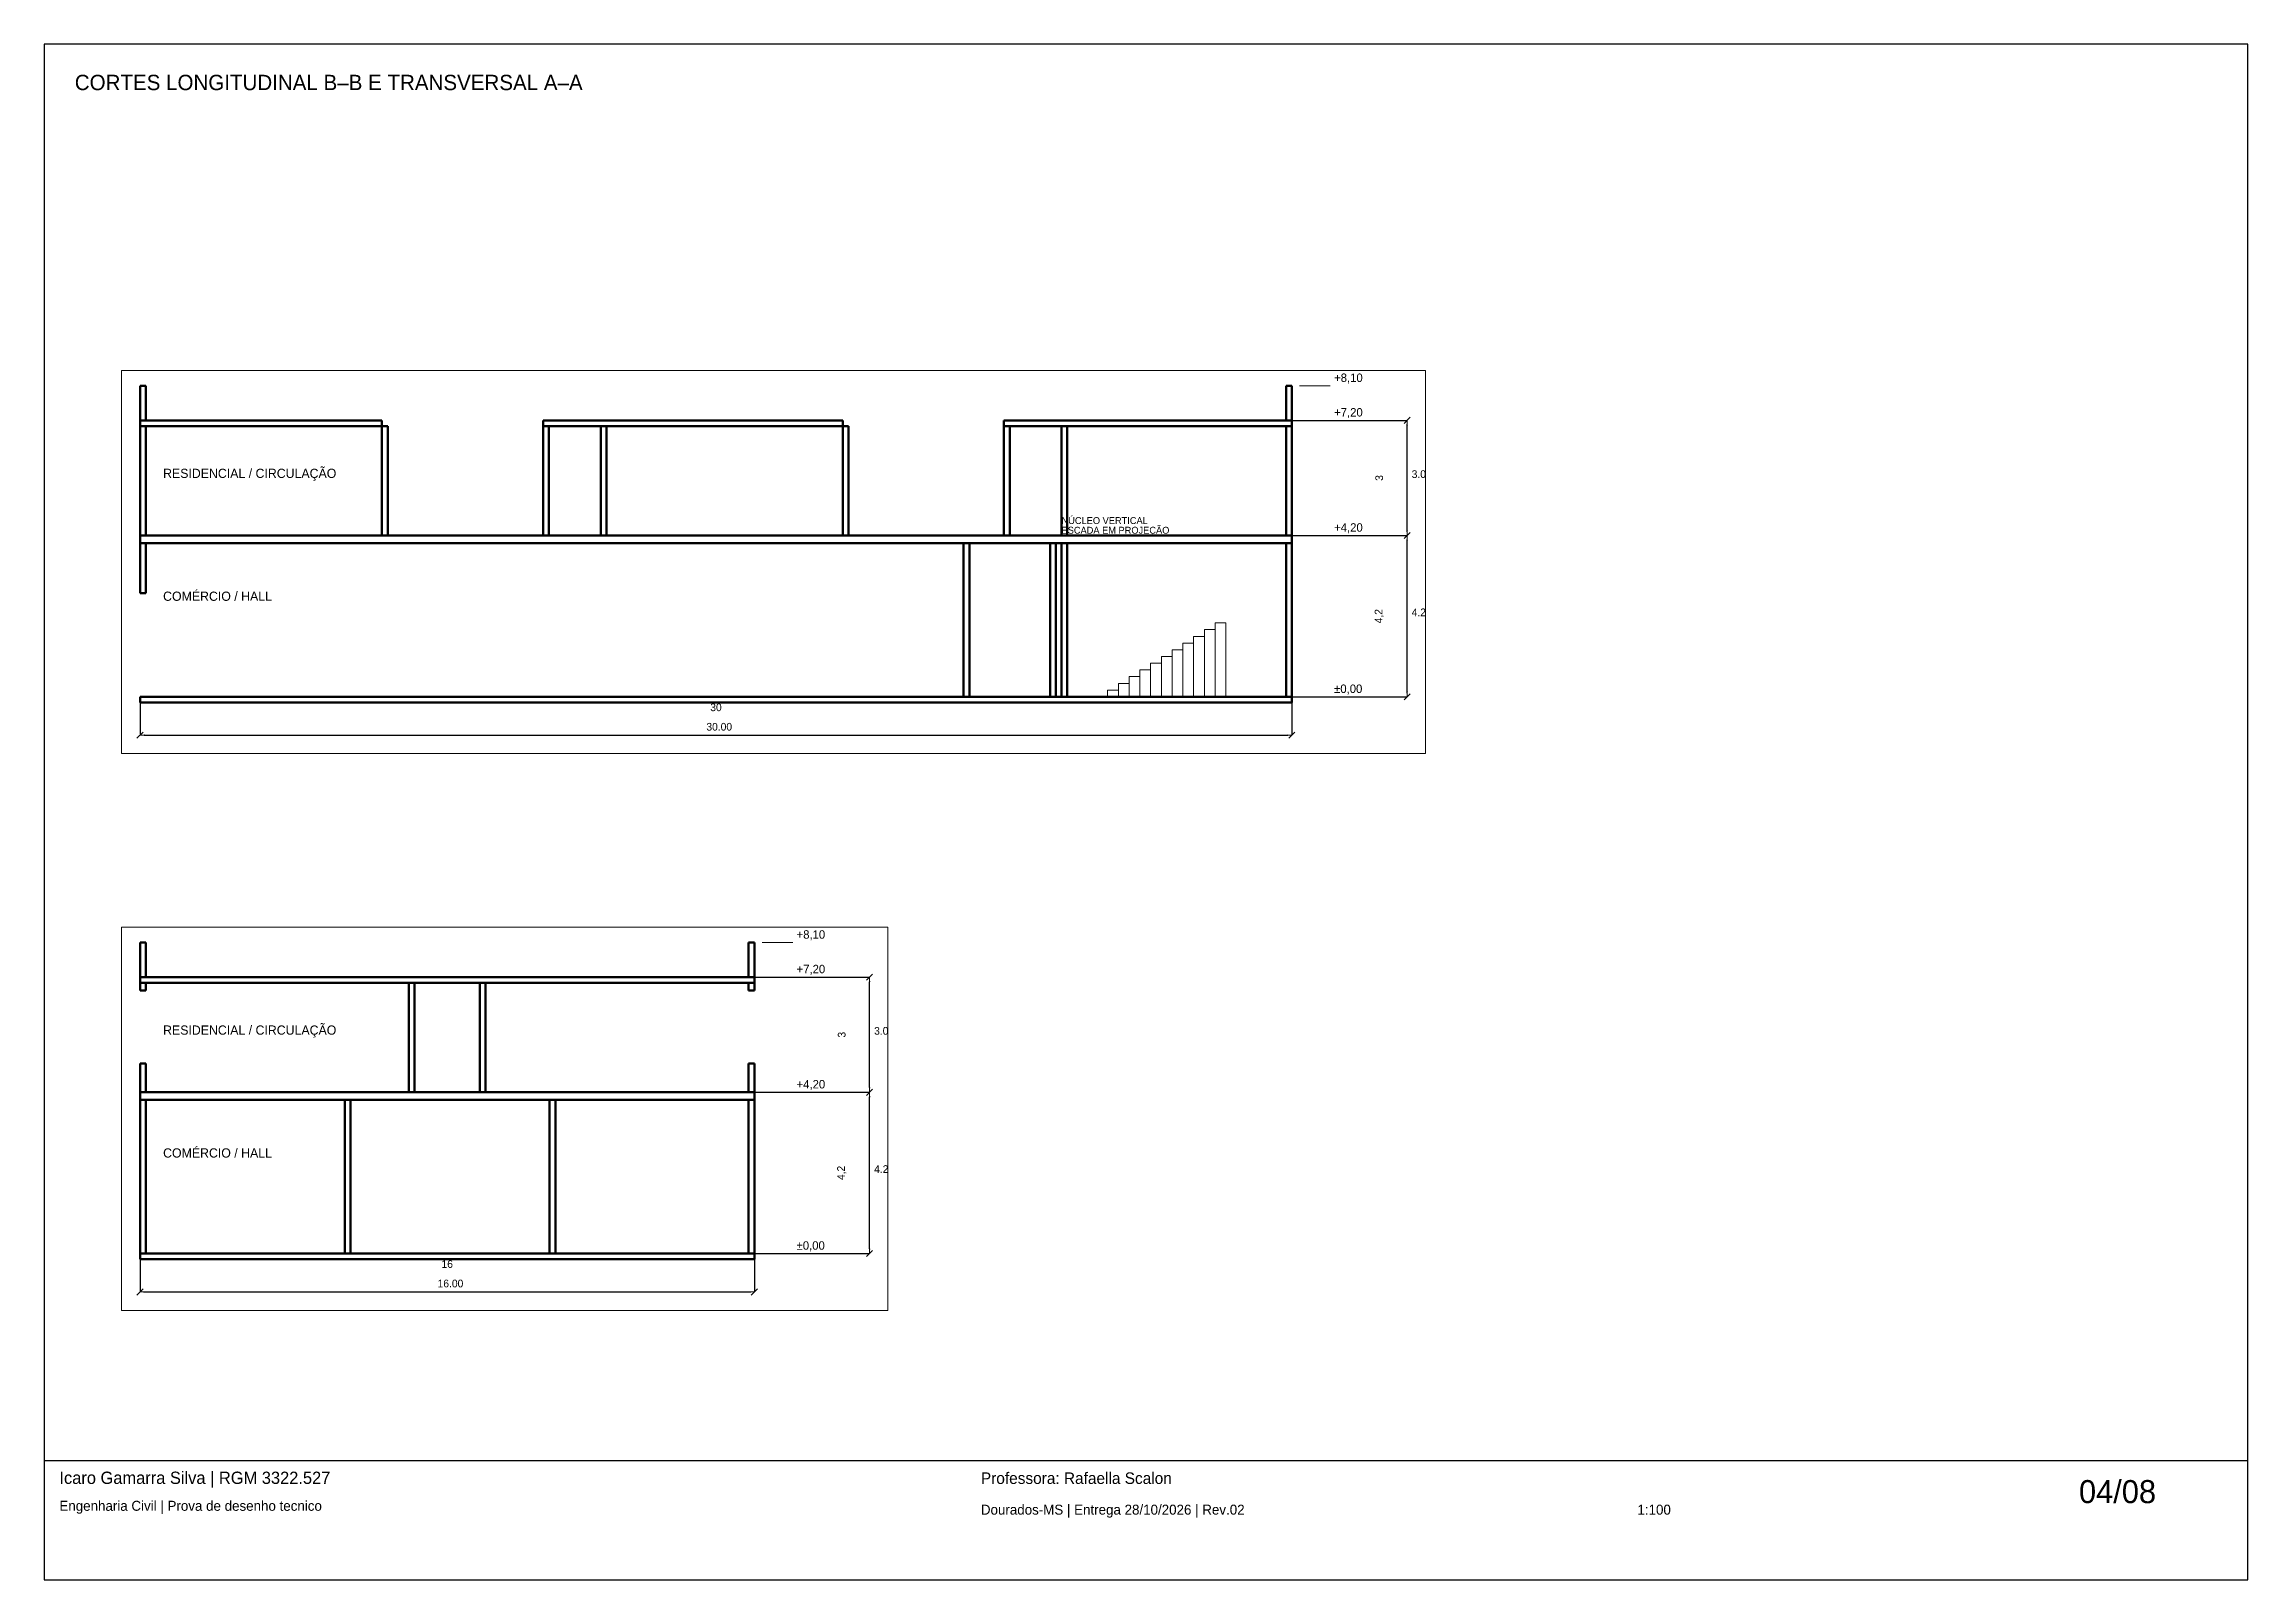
# Paper-space layout '04_CORTES LONGITUD' of a CAD drawing. Header units: metres, sheet in millimetres. Extents: x 10 to 584, y 10 to 410.
# The model-space entities are those that its viewports show. They can reach past a viewport. Long polylines and large blocks are cut down to what shows.
import ezdxf

# ---------------------------------------------------------------- set-up
doc = ezdxf.new("R2010")
doc.units = ezdxf.units.M
for name, color, linetype, lineweight in [('CORTE', 7, 'Continuous', 60), ('COTAS', 2, 'Continuous', 13), ('MOBILIARIO', 8, 'Continuous', 15), ('TEXTOS', 7, 'Continuous', 15)]:
    doc.layers.add(name, color=color, linetype=linetype, lineweight=lineweight)
doc.dimstyles.get("Standard").update_dxf_attribs({"dimtxt": 2.5, "dimasz": 2.5, "dimexe": 1.25, "dimexo": 0.625, "dimtad": 1, "dimcen": 2.5, "dimazin": 3, "dimtfac": 1, "dimtmove": 0, "dimatfit": 3})

# ---------------------------------------------------------------- blocks, each defined once
blk = doc.blocks.new('_CLOSEDFILLED')
at = {"color": 0, "linetype": 'BYBLOCK'}
blk.add_solid([(-1, 0.16), (0, 0), (-1, -0.16)], dxfattribs=at)
blk = doc.blocks.new('*D61')
for p, q in [((460, 0), (460, -1)), ((476, 0), (476, -1)), ((460.13, -1), (475.87, -1))]:
    blk.add_line(p, q)
at = {"layer": 'Defpoints'}
for p in [(460, 0), (476, 0), (460, -1)]:
    blk.add_point(p, dxfattribs=at)
at = {"layer": 'COTAS', "xscale": 0.13, "yscale": 0.13, "rotation": 180}
blk.add_blockref('_CLOSEDFILLED', (460, -1), dxfattribs=at)
at = {"layer": 'COTAS', "xscale": 0.13, "yscale": 0.13}
blk.add_blockref('_CLOSEDFILLED', (476, -1), dxfattribs=at)
at = {"layer": 'COTAS', "insert": (468, -0.275), "char_height": 0.2, "attachment_point": 5}
blk.add_mtext('16', dxfattribs=at)
blk = doc.blocks.new('*D62')
for p, q in [((476, 4.2), (479, 4.2)), ((479, 0.13), (479, 4.07)), ((476, 0), (479, 0))]:
    blk.add_line(p, q)
at = {"layer": 'Defpoints'}
for p in [(476, 4.2), (476, 0), (479, 0)]:
    blk.add_point(p, dxfattribs=at)
at = {"layer": 'COTAS', "xscale": 0.13, "yscale": 0.13}
for p, rotation in [((479, 4.2), 90), ((479, 0), 270)]:
    blk.add_blockref('_CLOSEDFILLED', p, dxfattribs=dict(at, rotation=rotation))
at = {"layer": 'COTAS', "insert": (478.275, 2.1), "char_height": 0.2, "attachment_point": 5, "rotation": 90}
blk.add_mtext('4,2', dxfattribs=at)
blk = doc.blocks.new('*D63')
for p, q in [((476, 7.2), (479, 7.2)), ((479, 4.33), (479, 7.07)), ((476, 4.2), (479, 4.2))]:
    blk.add_line(p, q)
at = {"layer": 'Defpoints'}
for p in [(476, 7.2), (476, 4.2), (479, 4.2)]:
    blk.add_point(p, dxfattribs=at)
at = {"layer": 'COTAS', "xscale": 0.13, "yscale": 0.13}
for p, rotation in [((479, 7.2), 90), ((479, 4.2), 270)]:
    blk.add_blockref('_CLOSEDFILLED', p, dxfattribs=dict(at, rotation=rotation))
at = {"layer": 'COTAS', "insert": (478.275, 5.7), "char_height": 0.2, "attachment_point": 5, "rotation": 90}
blk.add_mtext('3', dxfattribs=at)
blk = doc.blocks.new('*D64')
for p, q in [((510, 0), (510, -1)), ((540, 0), (540, -1)), ((510.13, -1), (539.87, -1))]:
    blk.add_line(p, q)
at = {"layer": 'Defpoints'}
for p in [(510, 0), (540, 0), (510, -1)]:
    blk.add_point(p, dxfattribs=at)
at = {"layer": 'COTAS', "xscale": 0.13, "yscale": 0.13, "rotation": 180}
blk.add_blockref('_CLOSEDFILLED', (510, -1), dxfattribs=at)
at = {"layer": 'COTAS', "xscale": 0.13, "yscale": 0.13}
blk.add_blockref('_CLOSEDFILLED', (540, -1), dxfattribs=at)
at = {"layer": 'COTAS', "insert": (525, -0.275), "char_height": 0.2, "attachment_point": 5}
blk.add_mtext('30', dxfattribs=at)
blk = doc.blocks.new('*D65')
for p, q in [((540, 4.2), (543, 4.2)), ((543, 0.13), (543, 4.07)), ((540, 0), (543, 0))]:
    blk.add_line(p, q)
at = {"layer": 'Defpoints'}
for p in [(540, 4.2), (540, 0), (543, 0)]:
    blk.add_point(p, dxfattribs=at)
at = {"layer": 'COTAS', "xscale": 0.13, "yscale": 0.13}
for p, rotation in [((543, 4.2), 90), ((543, 0), 270)]:
    blk.add_blockref('_CLOSEDFILLED', p, dxfattribs=dict(at, rotation=rotation))
at = {"layer": 'COTAS', "insert": (542.275, 2.1), "char_height": 0.2, "attachment_point": 5, "rotation": 90}
blk.add_mtext('4,2', dxfattribs=at)
blk = doc.blocks.new('*D66')
for p, q in [((540, 7.2), (543, 7.2)), ((543, 4.33), (543, 7.07)), ((540, 4.2), (543, 4.2))]:
    blk.add_line(p, q)
at = {"layer": 'Defpoints'}
for p in [(540, 7.2), (540, 4.2), (543, 4.2)]:
    blk.add_point(p, dxfattribs=at)
at = {"layer": 'COTAS', "xscale": 0.13, "yscale": 0.13}
for p, rotation in [((543, 7.2), 90), ((543, 4.2), 270)]:
    blk.add_blockref('_CLOSEDFILLED', p, dxfattribs=dict(at, rotation=rotation))
at = {"layer": 'COTAS', "insert": (542.275, 5.7), "char_height": 0.2, "attachment_point": 5, "rotation": 90}
blk.add_mtext('3', dxfattribs=at)

msp = doc.modelspace()

# ---------------------------------------------------------------- linework, layer by layer
at = {"layer": 'CORTE'}
for p, q in [((460.15, 8.1), (460, 8.1)), ((460, 8.1), (460, 7.2)), ((460.15, 7.2), (460.15, 8.1)), ((476, 8.1), (475.85, 8.1)), ((475.85, 8.1), (475.85, 7.2)), ((476, 7.2), (476, 8.1)), ((510.15, 8.1), (510, 8.1)), ((510, 8.1), (510, 7.2)), ((510.15, 7.2), (510.15, 8.1)), ((540, 8.1), (539.85, 8.1)), ((539.85, 8.1), (539.85, 7.2)), ((540, 7.2), (540, 8.1)), ((476, 7.2), (460, 7.2)), ((460, 7.2), (460, 7.05)), ((460, 7.2), (460.15, 7.2)), ((460, 7.05), (476, 7.05)), ((460.15, 7.05), (460, 7.05)), ((460, 7.05), (460, 6.85)), ((460.15, 6.85), (460.15, 7.05)), ((467.15, 7.05), (467, 7.05)), ((467, 7.05), (467, 4.2)), ((467.15, 4.2), (467.15, 7.05)), ((469, 7.05), (468.85, 7.05)), ((468.85, 7.05), (468.85, 4.2)), ((469, 4.2), (469, 7.05)), ((475.85, 7.2), (476, 7.2)), ((476, 7.05), (475.85, 7.05)), ((475.85, 7.05), (475.85, 6.85)), ((476, 7.05), (476, 7.2)), ((476, 6.85), (476, 7.05)), ((516.3, 7.2), (510, 7.2)), ((510, 7.2), (510, 7.05)), ((510, 7.2), (510.15, 7.2)), ((510, 7.05), (516.3, 7.05)), ((510.15, 7.05), (510, 7.05)), ((510, 7.05), (510, 4.2)), ((510.15, 4.2), (510.15, 7.05)), ((516.3, 7.05), (516.3, 7.2)), ((516.45, 7.05), (516.3, 7.05)), ((516.3, 7.05), (516.3, 4.2)), ((516.45, 4.2), (516.45, 7.05)), ((528.3, 7.2), (520.5, 7.2)), ((520.5, 7.2), (520.5, 7.05)), ((520.5, 7.05), (528.3, 7.05)), ((520.65, 7.05), (520.5, 7.05)), ((520.5, 7.05), (520.5, 4.2)), ((520.65, 4.2), (520.65, 7.05)), ((522.15, 7.05), (522, 7.05)), ((522, 7.05), (522, 4.2)), ((522.15, 4.2), (522.15, 7.05)), ((528.3, 7.05), (528.3, 7.2)), ((528.45, 7.05), (528.3, 7.05)), ((528.3, 7.05), (528.3, 4.2)), ((528.45, 4.2), (528.45, 7.05)), ((540, 7.2), (532.5, 7.2)), ((532.5, 7.2), (532.5, 7.05)), ((532.5, 7.05), (540, 7.05)), ((532.65, 7.05), (532.5, 7.05)), ((532.5, 7.05), (532.5, 4.2)), ((532.65, 4.2), (532.65, 7.05)), ((534.15, 7.05), (534, 7.05)), ((534, 7.05), (534, 4.2)), ((534.15, 4.2), (534.15, 7.05)), ((539.85, 7.2), (540, 7.2)), ((540, 7.05), (539.85, 7.05)), ((539.85, 7.05), (539.85, 4.2)), ((540, 7.05), (540, 7.2)), ((540, 4.2), (540, 7.05)), ((460, 6.85), (460.15, 6.85)), ((475.85, 6.85), (476, 6.85)), ((460.15, 4.95), (460, 4.95)), ((460, 4.95), (460, 4.2)), ((460.15, 4.2), (460.15, 4.95)), ((476, 4.95), (475.85, 4.95)), ((475.85, 4.95), (475.85, 4.2)), ((476, 4.2), (476, 4.95)), ((476, 4.2), (460, 4.2)), ((460, 4.2), (460, 4)), ((460, 4.2), (460.15, 4.2)), ((467, 4.2), (467.15, 4.2)), ((468.85, 4.2), (469, 4.2)), ((475.85, 4.2), (476, 4.2)), ((476, 4), (476, 4.2)), ((540, 4.2), (510, 4.2)), ((510, 4.2), (510, 4)), ((510, 4.2), (510.15, 4.2)), ((516.3, 4.2), (516.45, 4.2)), ((520.5, 4.2), (520.65, 4.2)), ((522, 4.2), (522.15, 4.2)), ((528.3, 4.2), (528.45, 4.2)), ((532.5, 4.2), (532.65, 4.2)), ((534, 4.2), (534.15, 4.2)), ((539.85, 4.2), (540, 4.2)), ((540, 4), (540, 4.2)), ((460, 4), (476, 4)), ((460.15, 4), (460, 4)), ((460, 4), (460, 0)), ((460.15, 0), (460.15, 4)), ((465.483, 4), (465.333, 4)), ((465.333, 4), (465.333, 0)), ((465.483, 0), (465.483, 4)), ((470.817, 4), (470.667, 4)), ((470.667, 4), (470.667, 0)), ((470.817, 0), (470.817, 4)), ((476, 4), (475.85, 4)), ((475.85, 4), (475.85, 0)), ((476, 0), (476, 4)), ((510, 4), (540, 4)), ((510.15, 4), (510, 4)), ((510, 4), (510, 2.7)), ((510.15, 2.7), (510.15, 4)), ((531.6, 4), (531.45, 4)), ((531.45, 4), (531.45, 0)), ((531.6, 0), (531.6, 4)), ((533.85, 4), (533.7, 4)), ((533.7, 4), (533.7, 0)), ((533.85, 0), (533.85, 4)), ((534.15, 4), (534, 4)), ((534, 4), (534, 0)), ((534.15, 0), (534.15, 4)), ((540, 4), (539.85, 4)), ((539.85, 4), (539.85, 0)), ((540, 0), (540, 4)), ((510, 2.7), (510.15, 2.7)), ((476, 0), (460, 0)), ((460, 0), (460, -0.15)), ((460, 0), (460.15, 0)), ((465.333, 0), (465.483, 0)), ((470.667, 0), (470.817, 0)), ((475.85, 0), (476, 0)), ((476, -0.15), (476, 0)), ((540, 0), (510, 0)), ((510, 0), (510, -0.15)), ((531.45, 0), (531.6, 0)), ((533.7, 0), (533.85, 0)), ((534, 0), (534.15, 0)), ((539.85, 0), (540, 0)), ((540, -0.15), (540, 0)), ((460, -0.15), (476, -0.15)), ((510, -0.15), (540, -0.15))]:
    msp.add_line(p, q, dxfattribs=at)
at = {"layer": 'COTAS'}
for p, q in [((476.2, 8.1), (477, 8.1)), ((540.2, 8.1), (541, 8.1)), ((476, 7.2), (478.85, 7.2)), ((476.2, 7.2), (477, 7.2)), ((478.92, 7.12), (479.08, 7.28)), ((479, 4.2), (479, 7.2)), ((540, 7.2), (542.85, 7.2)), ((540.2, 7.2), (541, 7.2)), ((542.92, 7.12), (543.08, 7.28)), ((543, 4.2), (543, 7.2)), ((476, 4.2), (478.85, 4.2)), ((476, 4.2), (478.85, 4.2)), ((476.2, 4.2), (477, 4.2)), ((478.92, 4.12), (479.08, 4.28)), ((478.92, 4.12), (479.08, 4.28)), ((479, 0), (479, 4.2)), ((540, 4.2), (542.85, 4.2)), ((540, 4.2), (542.85, 4.2)), ((540.2, 4.2), (541, 4.2)), ((542.92, 4.12), (543.08, 4.28)), ((542.92, 4.12), (543.08, 4.28)), ((543, 0), (543, 4.2)), ((460, 0), (460, -0.85)), ((476, 0), (476, -0.85)), ((476, 0), (478.85, 0)), ((476.2, 0), (477, 0)), ((478.92, -0.08), (479.08, 0.08)), ((510, 0), (510, -0.85)), ((540, 0), (540, -0.85)), ((540, 0), (542.85, 0)), ((540.2, 0), (541, 0)), ((542.92, -0.08), (543.08, 0.08)), ((459.92, -1.08), (460.08, -0.92)), ((460, -1), (476, -1)), ((475.92, -1.08), (476.08, -0.92)), ((509.92, -1.08), (510.08, -0.92)), ((510, -1), (540, -1)), ((539.92, -1.08), (540.08, -0.92))]:
    msp.add_line(p, q, dxfattribs=at)
at = {"layer": 'MOBILIARIO'}
for p, q in [((538, 1.75), (537.72, 1.75)), ((537.72, 1.75), (537.72, 0)), ((538.28, 1.925), (538, 1.925)), ((538, 1.925), (538, 0)), ((538, 0), (538, 1.75)), ((538.28, 0), (538.28, 1.925)), ((537.16, 1.225), (536.88, 1.225)), ((536.88, 1.225), (536.88, 0)), ((537.44, 1.4), (537.16, 1.4)), ((537.16, 1.4), (537.16, 0)), ((537.16, 0), (537.16, 1.225)), ((537.72, 1.575), (537.44, 1.575)), ((537.44, 1.575), (537.44, 0)), ((537.44, 0), (537.44, 1.4)), ((537.72, 0), (537.72, 1.575)), ((536.32, 0.7), (536.04, 0.7)), ((536.04, 0.7), (536.04, 0)), ((536.6, 0.875), (536.32, 0.875)), ((536.32, 0.875), (536.32, 0)), ((536.32, 0), (536.32, 0.7)), ((536.88, 1.05), (536.6, 1.05)), ((536.6, 1.05), (536.6, 0)), ((536.6, 0), (536.6, 0.875)), ((536.88, 0), (536.88, 1.05)), ((535.48, 0.175), (535.2, 0.175)), ((535.2, 0.175), (535.2, 0)), ((535.2, 0), (535.48, 0)), ((535.76, 0.35), (535.48, 0.35)), ((535.48, 0.35), (535.48, 0)), ((535.48, 0), (535.48, 0.175)), ((535.48, 0), (535.76, 0)), ((536.04, 0.525), (535.76, 0.525)), ((535.76, 0.525), (535.76, 0)), ((535.76, 0), (535.76, 0.35)), ((535.76, 0), (536.04, 0)), ((536.04, 0), (536.04, 0.525)), ((536.04, 0), (536.32, 0)), ((536.32, 0), (536.6, 0)), ((536.6, 0), (536.88, 0)), ((536.88, 0), (537.16, 0)), ((537.16, 0), (537.44, 0)), ((537.44, 0), (537.72, 0)), ((537.72, 0), (538, 0)), ((538, 0), (538.28, 0))]:
    msp.add_line(p, q, dxfattribs=at)

# ---------------------------------------------------------------- texts
at = {"layer": 'COTAS'}
for s, p in [('3.00', (479.12, 5.7)), ('3.00', (543.12, 5.7)), ('4.20', (479.12, 2.1)), ('4.20', (543.12, 2.1)), ('16.00', (467.75, -0.88)), ('30.00', (524.75, -0.88))]:
    msp.add_text(s, height=0.2, dxfattribs=at).set_placement(p)
at = {"layer": 'TEXTOS'}
for s, height, p in [('+8,10', 0.22, (477.1, 8.2)), ('+8,10', 0.22, (541.1, 8.2)), ('+7,20', 0.22, (477.1, 7.3)), ('+7,20', 0.22, (541.1, 7.3)), ('RESIDENCIAL / CIRCULAÇÃO', 0.24, (460.6, 5.7)), ('RESIDENCIAL / CIRCULAÇÃO', 0.24, (510.6, 5.7)), ('NÚCLEO VERTICAL', 0.18, (534, 4.5)), ('+4,20', 0.22, (477.1, 4.3)), ('ESCADA EM PROJEÇÃO', 0.18, (534, 4.248)), ('+4,20', 0.22, (541.1, 4.3)), ('COMÉRCIO / HALL', 0.24, (460.6, 2.5)), ('COMÉRCIO / HALL', 0.24, (510.6, 2.5)), ('±0,00', 0.22, (477.1, 0.1)), ('±0,00', 0.22, (541.1, 0.1))]:
    msp.add_text(s, height=height, dxfattribs=at).set_placement(p)

# ---------------------------------------------------------------- dimensions: what is measured, and where the dimension line sits
at = {"layer": 'COTAS'}
for base, p1, p2, picture, middle in [((479, 4.2), (476, 4.2), (476, 7.2), '*D63', (478.275, 5.7)), ((543, 4.2), (540, 4.2), (540, 7.2), '*D66', (542.275, 5.7)), ((479, 0), (476, 0), (476, 4.2), '*D62', (478.275, 2.1)), ((543, 0), (540, 0), (540, 4.2), '*D65', (542.275, 2.1))]:
    dim = msp.add_linear_dim(base=base, p1=p1, p2=p2, angle=90, dimstyle='Standard', override={"dimtxt": 0.2, "dimasz": 0.13, "dimtad": 1, "dimdec": 2}, dxfattribs=at)
    dim.commit()
    dim.dimension.update_dxf_attribs({"geometry": picture, "text_midpoint": middle})
for base, p1, p2, picture, middle in [((460, -1), (460, 0), (476, 0), '*D61', (468, -0.275)), ((510, -1), (510, 0), (540, 0), '*D64', (525, -0.275))]:
    dim = msp.add_linear_dim(base=base, p1=p1, p2=p2, dimstyle='Standard', override={"dimtxt": 0.2, "dimasz": 0.13, "dimtad": 1, "dimdec": 2}, dxfattribs=at)
    dim.commit()
    dim.dimension.update_dxf_attribs({"geometry": picture, "text_midpoint": middle})

psp = doc.layouts.new('04_CORTES LONGITUD')

# ---------------------------------------------------------------- linework, layer by layer
for points in [[(10, 10), (584, 10), (584, 410), (10, 410)], [(10, 10), (584, 10), (584, 41), (10, 41)]]:
    psp.add_lwpolyline(points, close=True)

# ---------------------------------------------------------------- texts
for s, height, p in [('CORTES LONGITUDINAL B–B E TRANSVERSAL A–A', 4, (18, 398)), ('Icaro Gamarra Silva | RGM 3322.527', 3.2, (14, 35)), ('Professora: Rafaella Scalon', 3, (254, 35)), ('04/08', 6, (540, 30)), ('Engenharia Civil | Prova de desenho tecnico', 2.6, (14, 28)), ('Dourados-MS | Entrega 28/10/2026 | Rev.02', 2.6, (254, 27)), ('1:100', 2.6, (425, 27))]:
    psp.add_text(s, height=height).set_placement(p)

# ---------------------------------------------------------------- viewports
at = {"layer": 'VIEWPORTS'}
psp.add_viewport(center=(200, 275.1), size=(339.6, 99.8), view_center_point=(526.5, 3.51), view_height=9.98, dxfattribs=at)
psp.add_viewport(center=(130, 130.1), size=(199.6, 99.8), view_center_point=(469.5, 3.51), view_height=9.98, status=3, dxfattribs=at)

doc.saveas('drawing.dxf')
